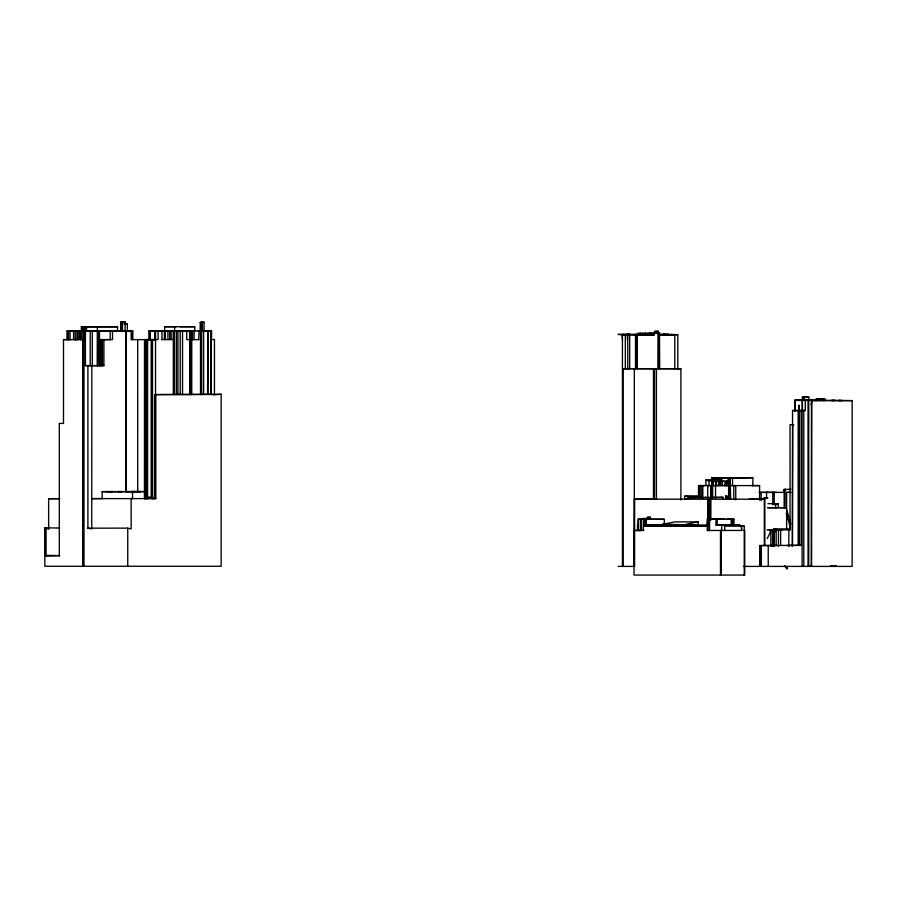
<?xml version="1.0" encoding="UTF-8"?>
<svg xmlns="http://www.w3.org/2000/svg" width="897" height="897" viewBox="0 0 897 897"><rect width="100%" height="100%" fill="white"/><g stroke="black" fill="none" stroke-linecap="round" stroke-linejoin="round"><path stroke-width="1.35" d="M727.736 496.433L727.478 499.192L727.736 496.433L725.998 495.727L725.751 499.192L725.998 495.727M654.653 331.385C663.836 332.215 653.094 329.378 654.653 333L659.508 332.742L659.508 368.689L657.669 368.689M767.305 538.492L770.332 532.325L770.332 529.735L770.994 529.735L767.17 529.712M778.148 530.25L776.152 530.374L775.03 531.865L775.03 529.768L773.707 529.757L773.707 546.486M45.052 556.241L59.662 555.579L46.072 555.389L45.052 556.241L44.85 527.806L44.85 566.265L221.155 566.265L221.155 394.288L154.553 394.59L154.553 498.586L155.831 498.586L155.831 394.445M640.458 333.449L640.604 334.951L640.458 333.449L649.697 333.381L649.697 334.873L640.458 334.951M654.653 333L659.508 332.742M647.096 517.491L650.112 517.053L650.112 519.262L647.096 519.228L647.298 517.502M650.112 517.053L650.617 519.251L649.753 519.251M784.169 507.523L784.169 489.47L790.806 489.302M686.16 524.24L698.27 521.886L698.27 525.025L662.771 524.229L662.771 525.048M662.771 524.229L675.082 521.863L698.27 521.886M200.21 330.971L200.21 322.371L204.09 322.214L204.09 330.971L202.408 330.971L202.408 322.348L204.09 322.214M654.35 332.619L654.35 334.873L637.599 334.973L637.599 333.471L640.604 333.381M705.883 485.569L705.883 479.996L709.045 480.971L713.182 480.646M213.486 394.792L221.155 394.288M705.883 479.996L712.207 479.581M110.219 339.615L110.219 331.06L118.393 331.071M622.17 334.446L622.428 339.548M805.315 410.501L799.238 410.523L805.315 410.501L805.315 400.084L795.101 400.253L795.101 411.42M202.307 330.971L201.489 330.971L201.489 322.371L201.791 330.971L205.323 330.971M125.232 322.124L123.909 322.18L125.087 322.281L125.087 331.083L120.792 331.071L120.848 322.012L122.586 321.933L125.232 322.124L125.232 323.884L123.909 323.929L127.329 323.884L127.329 331.083M801.795 400.152L798.42 400.208L798.98 400.185M645.257 526.281L645.257 518.612L642.857 518.578L644.237 518.578L644.237 526.326L709.561 526.214L709.561 530.463L707.408 530.475L707.408 518.544M649.697 333.381L637.599 333.471M802.456 410.512L802.4 397.035L808.836 397.203L808.836 400.421L802.4 400.398M151.997 497.487L152.916 497.454L152.916 498.586L151.997 498.586L151.997 497.487L148.375 497.454L148.375 498.586L148.936 497.521M709.561 526.214L644.237 526.326M182.719 394.579L211.3 394.433L211.3 330.971L194.133 330.982L194.133 339.638M100.161 365.662L102.404 365.606L102.404 339.615L100.161 339.615L100.161 365.662L85.406 365.651L85.406 326.912L83.97 326.878L83.97 566.265M824.881 398.974L823.401 399.03L823.401 400.454L824.881 400.477L824.881 398.974L816.248 399.019L816.248 400.443L824.881 400.477M201.489 322.371L202.408 322.348M85.406 365.651L103.895 365.561L103.895 339.615L102.202 339.615M102 339.615L102 365.606L103.895 365.561M154.553 394.59L182.54 394.501L182.54 330.993L181.362 330.993M795.101 400.253L811.449 400.006L811.449 566.063L811.751 400.499L811.236 405.085M666.606 334.671L667.985 334.536L664.307 334.671M763.796 498.183L767.675 498.115L763.796 498.183L763.796 499.203L749.141 499.203M725.751 530.463L724.675 530.463L724.675 526.102L725.751 526.079M120.848 322.012L125.087 322.281M684.68 496.209L687.595 496.254L687.595 497.656L699.548 497.431L699.548 496.31L684.68 496.209L684.68 499.192L687.595 499.192M709.662 497.42L723.094 497.398L723.094 499.192M723.094 497.398L687.595 497.656M83.97 326.878L86.572 326.889L86.572 331.049L115.018 331.071M807.255 400.466L806.493 400.084L816.707 400.511L811.135 400.488M718.239 478.079L730.55 478.034L729.934 478.034L729.934 485.58L730.55 485.58M811.449 400.006L804.452 400.107L807.255 400.073M793.778 424.696L790.044 424.752L790.044 529.824L788.822 529.813L788.822 546.508M792.701 424.685L792.298 546.475M710.267 485.569L711.859 485.569L711.859 477.282L712.207 485.569M720.84 485.569L712.823 485.569L712.823 481.297L714.36 481.297L714.36 478.258L716.658 478.236L716.658 481.297M718.441 485.569L718.441 478.202L719.719 478.179L720.84 478.191L720.74 485.569M729.934 478.034L752.863 477.72L752.863 485.58M720.84 478.191L718.441 478.202M728.297 485.58L728.297 478.067L729.115 478.045L730.236 478.056L730.236 485.58L759.602 485.591L759.602 500.19M728.297 478.067L730.236 478.056M148.375 497.454L152.916 497.454M187.495 330.982L191.891 330.982M206.803 330.971L211.546 330.971L211.546 339.559M798.162 545.398L798.162 410.523L792.544 410.49L792.544 545.432L801.133 545.365L801.133 410.467M200.21 322.371L201.791 322.359M647.197 526.236L647.197 525.048L709.605 525.025L709.561 519.172L733.97 519.161L733.97 525.418M199.134 330.982L198.629 339.638M638.283 334.884L618.089 334.446L629.066 334.435L629.066 335.03M649.338 333.314L654.395 333.303L649.338 333.314L649.338 334.873L654.193 334.861M664.206 334.671L658.79 334.716M659.306 368.689L674.779 368.689L674.779 334.682L659.306 334.828L659.508 368.689M816.248 399.019L821.865 399.03M798.879 545.398L798.879 405.096L799.238 545.387M48.629 529.376L48.629 498.71L59.538 498.586M705.322 497.42L704.65 497.431L707.924 497.431M721.042 497.398L722.119 497.387M777.172 545.499L759.815 545.544L759.815 566.411M83.511 339.615L83.511 331.038L82.849 331.038L85.148 331.004M87.289 331.049L131.164 331.094L131.164 339.627L146.581 339.627L146.536 498.575L148.812 498.575M90.563 331.049L78.196 331.027L78.196 339.615L63.496 339.604L63.496 423.429L59.303 423.429L59.303 556.039M729.115 481.285L726.054 481.285L725.953 485.569M733.97 519.161L727.276 519.217M81.055 330.993L79.788 331.004L79.732 339.615L81.369 339.615L81.369 326.833L83.309 326.833L83.309 331.038M117.529 326.766L85.652 326.8L117.529 326.766L117.529 331.06M207.465 330.971L209.102 330.971M713.642 482.81L713.642 478.202L718.239 478.168L718.239 481.297M45.052 527.806L59.662 528.064M801.133 545.365L761.34 545.533L761.34 566.411M147.613 498.575L147.613 339.571L149.956 339.571L149.956 330.993L150.371 339.571L155.013 339.582L155.013 331.004L157.872 331.004M145.774 339.571L145.774 498.575L146.536 498.575M643.317 530.463L643.62 519.24L638.26 519.184L638.26 530.463L640.402 530.463L640.402 519.195M724.933 519.206L709.561 519.172M98.479 331.049L97.661 331.049L97.56 365.673M128.406 331.083L132.801 331.083L132.801 339.627M207.969 394.512L208.026 330.971L207.566 394.433M627.743 369.385L627.743 334.446L629.526 334.446L622.428 334.446L622.428 566.411M627.384 339.694L627.384 334.446L629.066 334.435M677.784 369.575L677.784 334.659L666.606 334.581M148.375 339.571L150.259 339.571M207.465 339.571L208.026 339.571M802.4 397.035L808.836 397.203M816.248 400.443L816.651 399.03M798.162 410.523L792.544 410.49M135.604 491.612L140.459 491.59L102.157 491.623L102.157 498.609M767.944 507.691L778.248 507.691L778.248 503.677L773.909 503.688M640.918 530.463L641.523 530.463L641.523 519.206M786.422 545.477L791.681 545.466M125.232 323.884L127.329 323.884M174.623 326.687L174.623 330.982L164.611 330.982L164.611 326.71L174.623 326.687L194.75 326.721L194.75 330.971L173.547 330.993L173.547 339.571M179.983 326.755L194.75 326.721M70.033 339.604L70.033 331.004L70.897 331.004M70.033 331.004L74.473 330.993M148.88 339.571L148.88 330.993L158.634 331.004M207.308 330.971L207.925 330.959M211.3 330.971L210.683 330.971L210.683 394.433M129.269 331.071L130.143 331.071M159.049 330.971L162.065 330.971M165.384 330.959L158.074 331.004L185.556 330.982M190.556 330.982L192.496 330.982L192.496 339.638M203.484 330.971L206.489 330.971M174.982 330.993L176.417 330.993L176.417 394.602M208.844 330.971L211.546 330.971M627.384 334.446L639.897 334.446L639.897 335.018L630.288 334.446M658.331 334.39L659.306 334.368M79.732 339.615L82.591 339.615M154.037 339.582L154.811 339.582M200.513 339.571L201.186 339.571L201.186 330.982L198.271 330.959L204.045 330.982M623.146 566.411L623.146 368.633L680.901 368.757L680.901 499.988M211.087 394.523L214.461 394.512L214.461 339.559L211.087 339.571M727.579 481.285L720.583 481.297M133.104 491.612L125.288 491.623L128.148 491.634M146.076 498.575L145.056 498.575L145.056 339.571M102.55 498.597L91.842 498.609L132.543 498.609L132.543 491.567M155.831 498.586L131.164 498.62L131.164 528.972L127.744 528.131L87.906 528.176L87.906 365.572M647.735 519.195L638.305 519.184L638.305 530.463L639.942 530.463M650.213 519.195L664.307 519.285L664.307 524.857M646.737 525.048L661.65 525.025M743.882 530.43L744.745 530.43L744.745 575.067L634.022 575.067L634.022 530.475L637.924 530.463M741.729 530.441L741.371 526.147L741.729 530.441L720.997 530.475L720.997 575.067M81.369 326.833L83.309 326.833M204.763 330.971L207.768 330.959M68.441 339.604L68.441 330.993L68.295 339.604M71.558 330.993L81.571 331.004L78.196 331.027M74.216 331.004L72.377 330.993M76.615 331.015L75.236 331.015L75.236 339.604L78.656 339.615M182.54 330.993L180.196 330.993L180.196 394.568M183.762 330.993L192.496 330.982M100.161 331.06L99.04 331.06L99.141 365.651M101.137 331.06L101.742 331.06L100.105 331.049M117.372 331.071L113.493 331.071M121.151 331.049L117.776 331.027M120.848 331.071L123.046 331.083M127.486 331.083L128.966 331.083M658.589 334.413L665.585 334.503L664.307 334.514M664.206 334.503L668.702 334.469L658.79 334.424M673.243 334.637L667.222 334.592M674.779 334.682L668.848 334.682M63.496 339.604L70.897 339.604M75.617 339.604L73.599 339.604L73.599 331.015M82.849 339.615L84.789 339.571M103.895 339.615L112.517 339.615L112.517 331.071L110.219 331.06M150.371 339.571L144.495 339.571L144.439 498.597M147.613 339.571L158.074 339.582L158.074 331.172L150.371 330.993M161.785 339.582L173.76 339.571M100.161 339.615L110.667 339.615M198.786 339.638L186.778 339.638L186.778 330.982M623.146 368.633L654.552 368.779L654.552 499.203M714.135 481.297L712.061 481.297L712.061 477.563M716.198 481.297L719.618 481.297M701.331 485.557L698.528 485.557L698.528 496.646M730.651 499.427L730.136 478.056M105.476 491.623L112.831 491.623L109.658 491.623M114.816 491.646L144.439 491.59L132.846 491.634M784.101 492.386L761.138 492.375L761.138 500.75M773.091 492.386L776.611 492.386M786.624 492.386L790.762 492.386L786.624 492.386L786.624 529.746M767.933 492.375L766.554 492.375L766.554 497.925M773.393 492.386L759.041 492.375M48.629 498.71L59.785 498.698M154.755 498.586L152.512 498.586L152.512 339.582M634.325 368.779L634.325 566.411L634.381 499.192L657.053 499.203M634.381 499.192L764.3 499.203L764.3 545.522M779.112 507.68L786.624 507.691L767.585 507.713M707.722 518.544L707.206 526.304M717.163 519.116L717.219 524.969L730.236 525.003M733.253 519.161L733.354 525.821M664.307 519.285L646.378 519.285L646.378 526.236M717.163 524.969L715.997 524.969L715.997 519.105M731.212 519.15L731.212 525.014L739.846 525.07L739.846 526.124M773.707 529.757L790.235 529.802M634.022 530.475L643.822 530.463M707.408 530.475L721.715 530.463L721.715 525.003L715.997 524.969M618.089 566.411L634.583 566.411L634.583 499.192M743.378 566.411L852.15 566.411L852.15 400.623L842.036 400.533M75.337 330.993L84.509 331.004M148.88 330.993L150.259 330.993M154.755 339.582L154.755 331.172L158.074 331.172M179.176 330.993L180.959 330.993M208.485 330.971L209.965 330.971M67.017 339.604L67.017 330.993L77.232 331.004M118.348 331.071L122.485 331.071L122.429 322.18M123.293 331.083L132.801 331.083M127.643 331.071L131.668 331.083M96.08 331.049L98.065 331.049M627.743 334.446L629.683 334.458L629.683 368.656M639.897 334.446L633.921 334.446M794.742 411.162L794.742 400.365L802.927 400.376M808.376 400.387L842.552 400.533M752.863 477.72L713.642 478.202M714.36 478.258L715.941 478.269L715.941 485.569M752.718 485.58L751.798 485.58L759.602 485.591M703.27 485.569L704.75 485.569M707.161 485.569L709.045 485.569L709.045 480.971M730.651 485.58L722.377 485.569L722.377 481.297L724.933 481.285L724.933 485.569M729.934 485.58L732.535 485.58L732.535 478.023M102.157 491.623L115.231 491.646M767.944 503.654L778.248 503.677M164.611 326.71L176.261 326.755M67.017 330.993L68.441 330.993M86.953 331.015L97.347 331.049M126.264 331.06L129.022 331.071M99.186 331.049L99.802 331.06M798.879 400.208L806.493 400.466M811.751 400.499L852.15 400.623M721.715 525.003L739.846 525.07M724.675 526.102L744.23 526.169L744.23 575.067M741.729 526.158L744.23 526.169M773.954 529.757L770.848 529.735L770.848 546.486M767.585 529.69L774.38 529.712M775.03 529.768L782.689 529.791M770.332 532.325L770.994 532.325M203.888 330.959L207.106 330.971M687.595 496.254L699.548 496.31M773.954 546.486L773.909 528.86L790.459 528.95M623.247 334.435L623.807 335.041M798.879 400.398L800.057 400.398L794.742 400.365M680.901 368.757L674.779 368.689M655.516 368.768L656.436 368.779L656.436 499.203M787.286 566.411L786.826 568.844L784.46 565.525M784.169 489.47L785.548 489.493L783.765 489.874L783.765 492.386M811.751 566.063L810.013 566.029L811.449 566.063M667.469 334.469L677.784 334.659M85.35 326.856L86.572 326.889M773.909 528.86L776.309 528.927L776.309 529.768M169.668 330.993L169.724 339.571M644.237 518.578L645.257 518.612M830.801 565.57L836.374 565.828L836.374 566.411M715.941 478.269L715.84 485.569M719.719 478.179L719.775 485.569M87.906 528.176L90.462 528.748M90.205 365.651L90.205 331.049M44.85 527.806L47.373 528.849M658.275 332.675L658.275 368.701L658.387 331.419M732.176 525.451L732.176 522.973L733.511 524.846M785.649 566.411L787.286 568.855M732.176 522.973L732.636 524.487L732.636 519.15M786.254 513.51L790.526 527.862M786.624 509.518L790.874 524.05M821.562 399.03L821.562 400.454M819.365 398.986L819.365 400.466M808.634 400.04L808.634 566.411M808.432 400.04L808.432 566.411M808.332 400.04L808.332 566.411M803.891 397.225L803.891 400.41M803.835 397.18L803.734 400.443M803.779 410.49L803.779 566.411M802.254 400.129L802.198 410.512M802.097 410.478L802.097 566.411M785.088 489.257L785.088 508.24M780.648 529.791L780.648 545.129M778.45 529.835L778.45 546.508M776.152 530.374L776.152 545.286M775.647 503.677L775.647 507.691M774.212 492.375L774.212 504.865M772.788 492.375L772.788 504.876M772.575 529.746L772.575 546.486M768.236 545.488L768.236 566.411M764.872 498.194L764.872 545.522M759.961 545.533L759.961 566.411M735.753 499.876L735.753 485.58L733.768 485.58L733.768 499.427M731.773 519.139L731.773 525.014M728.812 478.056L728.857 499.427M728.611 499.427L728.611 485.58L699.694 485.557L699.694 498.026M728.454 478.056L728.555 485.58M726.974 481.285L726.974 485.58M726.772 481.285L726.772 485.49M726.514 481.285L726.514 485.49M726.256 481.285L726.256 485.49M721.861 478.067L721.861 481.824M721.3 478.079L721.3 480.018M720.74 530.475L720.74 575.067M720.482 530.475L720.482 575.067M715.537 485.569L715.537 498.037M713.081 481.297L713.081 485.479M712.622 485.569L712.622 498.026M711.545 485.569L711.545 498.127M711.343 485.569L711.343 498.026M710.94 485.569L710.828 520.193M710.121 499.18L710.121 520.193M708.944 499.18L708.944 525.788M707.722 485.569L707.722 498.026M707.666 499.18L707.722 530.475M707.509 518.544L707.509 530.475M702.811 485.569L702.811 498.149M701.79 485.569L701.79 498.026M699.851 485.557L699.851 496.635M655.057 331.554L655.057 332.843M653.476 368.768L653.476 499.203M650.818 333.314L650.818 334.861M648.116 517.098L648.116 519.251M645.56 333.168L645.56 334.917M642.443 333.426L642.443 334.929M641.063 519.206L641.063 530.463M639.483 333.314L639.483 334.962M637.543 524.936L637.543 530.463M637.24 334.446L637.24 368.701M636.926 334.446L636.926 368.701M635.502 334.458L635.502 368.701M627.025 334.435L627.025 335.03M625.332 334.446L625.332 369.385M203.63 330.982L203.63 394.445M201.646 330.982L201.646 394.512M201.231 330.982L201.231 394.523M200.513 330.982L200.513 394.545M191.633 330.982L191.577 394.557M191.476 330.982L191.476 394.501M190.198 394.545L190.198 330.982L189.738 394.534M177.942 330.993L177.942 394.545M174.466 330.993L174.466 394.568M173.345 330.993L173.345 394.602M171.148 330.993L171.148 339.571M167.93 330.993L167.93 339.571M165.328 330.993L165.328 339.571M164.364 330.993L164.364 339.571M161.953 331.004L161.953 339.582M155.529 331.172L155.529 394.602M151.178 339.582L151.178 498.575M150.416 497.42L150.416 498.586M144.641 497.409L144.641 498.586M137.701 339.627L137.701 492.117M132.027 331.083L132.027 339.627M127.744 528.131L127.744 566.265M126.152 331.083L126.152 491.421M126.006 331.083L126.006 491.421M121.97 322.191L121.97 331.071M121.409 322.146L121.51 331.071M101.697 339.615L101.697 365.617M99.5 331.06L99.5 365.662M97.347 326.755L97.302 365.651M92.301 331.049L92.301 365.651M91.842 365.561L91.729 529.039M83.309 339.571L83.309 566.265M83.051 326.833L83.051 566.265M80.394 331.027L80.394 339.615M76.929 331.015L76.929 339.615M46.072 528.165L46.072 555.389M145.415 497.375L144.899 498.575L145.415 497.375M134.942 491.578L131.523 491.634L134.942 491.578M122.171 491.623L117.888 491.634L122.171 491.623M663.545 334.435L665.327 334.39L662.872 334.424L663.545 334.435M713.182 478.179L712.207 478.191L713.642 478.662L713.182 478.179M665.327 334.39L664.15 334.39L665.327 334.424M840.298 400.511L838.213 400.499L841.42 400.522L840.298 400.511M833.616 400.454L831.463 400.454L835.399 400.477L833.616 400.454"/></g></svg>
